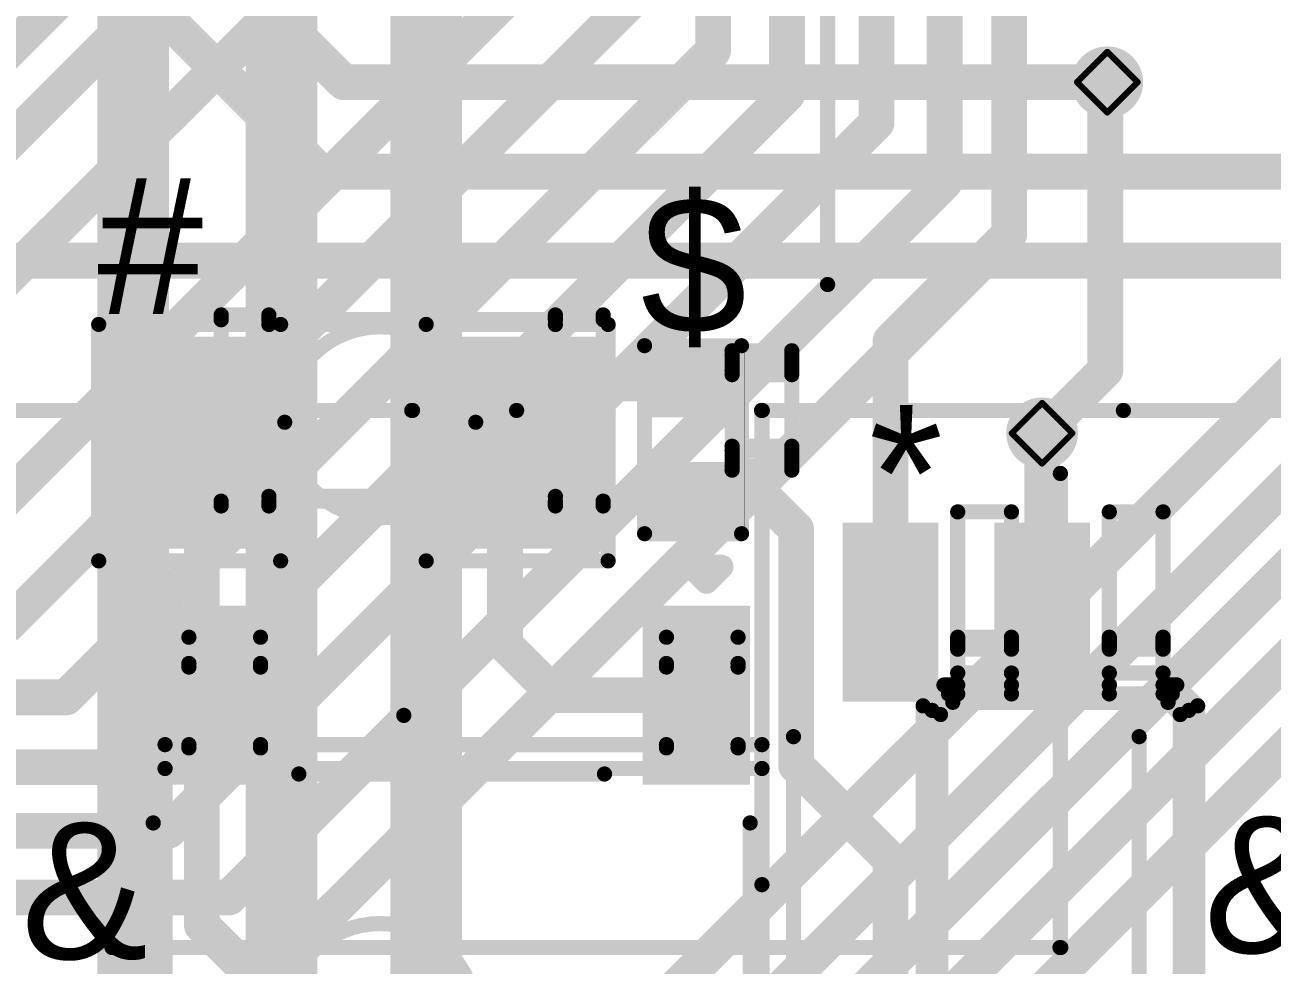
# Model space of a CAD drawing. Header units: millimetres. Extents: x -16 to 330, y -45 to 150.
# Drawn here: x 66.08 to 76.53, y 12.36 to 20.24 of the extents above; entities that cross this region are included whole.
import ezdxf

# ---------------------------------------------------------------- set-up
doc = ezdxf.new("R2010")
doc.units = ezdxf.units.MM
for name, color, linetype in [('BottomLayer', 5, 'Continuous'), ('BottomSolder', 6, 'Continuous'), ('DrillDrawing', 1, 'Continuous'), ('Mechanical13', 56, 'Continuous'), ('MidLayer1', 16, 'Continuous'), ('MidLayer2', 76, 'Continuous'), ('TopLayer', 1, 'Continuous'), ('TopOverlay', 2, 'Continuous'), ('TopPaste', 8, 'Continuous'), ('TopSolder', 216, 'Continuous'), ('ViaHoleLayer', 16, 'Continuous')]:
    doc.layers.add(name, color=color, linetype=linetype)
doc.styles.add('Arial', font='arial.ttf', dxfattribs={"height": 0.2})

# ---------------------------------------------------------------- blocks, each defined once
blk = doc.blocks.new('C___1206_41')
at = {"layer": 'TopLayer'}
for points in [[(-2.032, 0.889), (-0.508, 0.889), (-0.508, -0.889), (-2.032, -0.889)], [(0.508, 0.889), (2.032, 0.889), (2.032, -0.889), (0.508, -0.889)]]:
    blk.add_hatch(color=1, dxfattribs=at).paths.add_polyline_path(points)
at = {"layer": 'TopPaste'}
for points in [[(-2.032, 0.889), (-0.508, 0.889), (-0.508, -0.889), (-2.032, -0.889)], [(0.508, 0.889), (2.032, 0.889), (2.032, -0.889), (0.508, -0.889)]]:
    blk.add_hatch(color=8, dxfattribs=at).paths.add_polyline_path(points)
at = {"layer": 'TopSolder'}
for points in [[(-2.032, 0.889), (-0.508, 0.889), (-0.508, -0.889), (-2.032, -0.889)], [(0.508, 0.889), (2.032, 0.889), (2.032, -0.889), (0.508, -0.889)]]:
    blk.add_hatch(color=216, dxfattribs=at).paths.add_polyline_path(points)
at = {"layer": 'TopOverlay', "const_width": 0.127}
for points in [[(-2.1336, -0.9906), (-2.1336, 0.9906)], [(-2.1336, 0.9906), (-0.6096, 0.9906)], [(0.6096, 0.9906), (2.1336, 0.9906)], [(2.1336, -0.9906), (2.1336, 0.9906)], [(-2.1336, -0.9906), (-0.6096, -0.9906)], [(0.6096, -0.9906), (2.1336, -0.9906)]]:
    blk.add_lwpolyline(points, dxfattribs=at)
at = {"layer": 'TopOverlay', "const_width": 0.0635}
for points in [[(-2.16535, 0.9906, 1), (-2.10185, 0.9906, 1)], [(-2.16535, 0.9906, 1), (-2.10185, 0.9906, 1)], [(-0.64135, 0.9906, 1), (-0.57785, 0.9906, 1)], [(0.57785, 0.9906, 1), (0.64135, 0.9906, 1)], [(2.10185, 0.9906, 1), (2.16535, 0.9906, 1)], [(2.10185, 0.9906, 1), (2.16535, 0.9906, 1)], [(-2.16535, -0.9906, 1), (-2.10185, -0.9906, 1)], [(-2.16535, -0.9906, 1), (-2.10185, -0.9906, 1)], [(-0.64135, -0.9906, 1), (-0.57785, -0.9906, 1)], [(0.57785, -0.9906, 1), (0.64135, -0.9906, 1)], [(2.10185, -0.9906, 1), (2.16535, -0.9906, 1)], [(2.10185, -0.9906, 1), (2.16535, -0.9906, 1)]]:
    blk.add_lwpolyline(points, format="xyb", close=True, dxfattribs=at)
blk = doc.blocks.new('SOP_4_1_27_________B____2_6___61')
at = {"layer": 'TopLayer'}
for points in [[(-3.875, 1.035), (-2.375, 1.035), (-2.375, 0.235), (-3.875, 0.235)], [(2.375, 1.035), (3.875, 1.035), (3.875, 0.235), (2.375, 0.235)], [(2.375, 1.035), (3.875, 1.035), (3.875, 0.235), (2.375, 0.235)], [(-3.875, -0.235), (-2.375, -0.235), (-2.375, -1.035), (-3.875, -1.035)], [(2.375, -0.235), (3.875, -0.235), (3.875, -1.035), (2.375, -1.035)]]:
    blk.add_hatch(color=1, dxfattribs=at).paths.add_polyline_path(points)
at = {"layer": 'TopPaste'}
for points in [[(-3.875, 1.035), (-2.375, 1.035), (-2.375, 0.235), (-3.875, 0.235)], [(2.375, 1.035), (3.875, 1.035), (3.875, 0.235), (2.375, 0.235)], [(2.375, 1.035), (3.875, 1.035), (3.875, 0.235), (2.375, 0.235)], [(-3.875, -0.235), (-2.375, -0.235), (-2.375, -1.035), (-3.875, -1.035)], [(2.375, -0.235), (3.875, -0.235), (3.875, -1.035), (2.375, -1.035)]]:
    blk.add_hatch(color=8, dxfattribs=at).paths.add_polyline_path(points)
at = {"layer": 'TopSolder'}
for points in [[(-3.875, 1.035), (-2.375, 1.035), (-2.375, 0.235), (-3.875, 0.235)], [(2.375, 1.035), (3.875, 1.035), (3.875, 0.235), (2.375, 0.235)], [(2.375, 1.035), (3.875, 1.035), (3.875, 0.235), (2.375, 0.235)], [(-3.875, -0.235), (-2.375, -0.235), (-2.375, -1.035), (-3.875, -1.035)], [(2.375, -0.235), (3.875, -0.235), (3.875, -1.035), (2.375, -1.035)]]:
    blk.add_hatch(color=216, dxfattribs=at).paths.add_polyline_path(points)
at = {"layer": 'TopOverlay', "const_width": 0.127}
for points in [[(-1.778, 1.448), (2.083, 1.448)], [(-4.166, 0.762), (-4.166, 0.508)], [(-4.166, 0.762), (-4.039, 0.635)], [(-4.039, 0.635), (-4.166, 0.508)], [(-1.778, -1.448), (2.083, -1.448)]]:
    blk.add_lwpolyline(points, dxfattribs=at)
at = {"layer": 'TopOverlay', "const_width": 0.0635}
for points in [[(-1.81, 1.448, 1), (-1.746, 1.448, 1)], [(2.051, 1.448, 1), (2.115, 1.448, 1)], [(-4.197, 0.762, 1), (-4.134, 0.762, 1)], [(-4.197, 0.762, 1), (-4.134, 0.762, 1)], [(-4.07, 0.635, 1), (-4.007, 0.635, 1)], [(-4.07, 0.635, 1), (-4.007, 0.635, 1)], [(-4.197, 0.508, 1), (-4.134, 0.508, 1)], [(-4.197, 0.508, 1), (-4.134, 0.508, 1)], [(-1.81, -1.448, 1), (-1.746, -1.448, 1)], [(2.051, -1.448, 1), (2.115, -1.448, 1)]]:
    blk.add_lwpolyline(points, format="xyb", close=True, dxfattribs=at)
blk = doc.blocks.new('R___0402_99')
at = {"layer": 'TopLayer'}
for points in [[(-0.699, -0.318), (-0.699, 0.318), (-0.241, 0.318), (-0.241, -0.318)], [(0.241, -0.318), (0.241, 0.318), (0.699, 0.318), (0.699, -0.318)]]:
    blk.add_hatch(color=1, dxfattribs=at).paths.add_polyline_path(points)
at = {"layer": 'TopPaste'}
for points in [[(-0.699, -0.318), (-0.699, 0.318), (-0.241, 0.318), (-0.241, -0.318)], [(0.241, -0.318), (0.241, 0.318), (0.699, 0.318), (0.699, -0.318)]]:
    blk.add_hatch(color=8, dxfattribs=at).paths.add_polyline_path(points)
at = {"layer": 'TopSolder'}
for points in [[(-0.754, -0.373), (-0.754, 0.373), (-0.186, 0.373), (-0.186, -0.373)], [(0.186, -0.373), (0.186, 0.373), (0.754, 0.373), (0.754, -0.373)]]:
    blk.add_hatch(color=216, dxfattribs=at).paths.add_polyline_path(points)
at = {"layer": 'TopOverlay'}
for points, const_width in [([(-0.787, 0.406), (0.787, 0.406)], 0.127), ([(-0.787, 0.406), (-0.787, -0.406)], 0.127), ([(0.787, 0.406), (0.787, -0.406)], 0.127), ([(-0.787, -0.406), (0.787, -0.406)], 0.127), ([(-0.813, -0.432), (0.813, -0.432)], 0.00323)]:
    blk.add_lwpolyline(points, dxfattribs=dict(at, const_width=const_width))
for points, const_width in [([(-0.819, 0.406, 1), (-0.756, 0.406, 1)], 0.0635), ([(-0.819, 0.406, 1), (-0.756, 0.406, 1)], 0.0635), ([(0.756, 0.406, 1), (0.819, 0.406, 1)], 0.0635), ([(0.756, 0.406, 1), (0.819, 0.406, 1)], 0.0635), ([(-0.819, -0.406, 1), (-0.756, -0.406, 1)], 0.0635), ([(-0.819, -0.406, 1), (-0.756, -0.406, 1)], 0.0635), ([(0.756, -0.406, 1), (0.819, -0.406, 1)], 0.0635), ([(0.756, -0.406, 1), (0.819, -0.406, 1)], 0.0635), ([(-0.814, -0.432, 1), (-0.812, -0.432, 1)], 0.00161), ([(0.812, -0.432, 1), (0.814, -0.432, 1)], 0.00161)]:
    blk.add_lwpolyline(points, format="xyb", close=True, dxfattribs=dict(at, const_width=const_width))
blk = doc.blocks.new('ABS_183')
at = {"layer": 'TopLayer'}
for points in [[(-3.61, 2.5), (-2.11, 2.5), (-2.11, 1.6), (-3.61, 1.6)], [(2.11, 2.5), (3.61, 2.5), (3.61, 1.6), (2.11, 1.6)], [(-3.61, -1.6), (-2.11, -1.6), (-2.11, -2.5), (-3.61, -2.5)], [(2.11, -1.6), (3.61, -1.6), (3.61, -2.5), (2.11, -2.5)]]:
    blk.add_hatch(color=1, dxfattribs=at).paths.add_polyline_path(points)
at = {"layer": 'TopPaste'}
for points in [[(-3.61, 2.5), (-2.11, 2.5), (-2.11, 1.6), (-3.61, 1.6)], [(2.11, 2.5), (3.61, 2.5), (3.61, 1.6), (2.11, 1.6)], [(-3.61, -1.6), (-2.11, -1.6), (-2.11, -2.5), (-3.61, -2.5)], [(2.11, -1.6), (3.61, -1.6), (3.61, -2.5), (2.11, -2.5)]]:
    blk.add_hatch(color=8, dxfattribs=at).paths.add_polyline_path(points)
at = {"layer": 'TopSolder'}
for points in [[(-3.61, 2.5), (-2.11, 2.5), (-2.11, 1.6), (-3.61, 1.6)], [(2.11, 2.5), (3.61, 2.5), (3.61, 1.6), (2.11, 1.6)], [(-3.61, -1.6), (-2.11, -1.6), (-2.11, -2.5), (-3.61, -2.5)], [(2.11, -1.6), (3.61, -1.6), (3.61, -2.5), (2.11, -2.5)]]:
    blk.add_hatch(color=216, dxfattribs=at).paths.add_polyline_path(points)
at = {"layer": 'TopOverlay'}
for points, const_width in [([(1.79, 2.5), (-1.79, 2.5)], 0.127), ([(-3.81, 2.134), (-3.937, 2.261)], 0.2), ([(-3.937, 2.007), (-3.937, 2.261)], 0.2), ([(-3.937, 2.007), (-3.81, 2.134)], 0.2), ([(-2.2, -1.28), (-2.2, 1.28)], 0.127), ([(2.2, -1.28), (2.2, 1.28)], 0.127), ([(1.79, -2.5), (-1.79, -2.5)], 0.127)]:
    blk.add_lwpolyline(points, dxfattribs=dict(at, const_width=const_width))
for points, const_width in [([(-1.822, 2.5, 1), (-1.758, 2.5, 1)], 0.0635), ([(1.758, 2.5, 1), (1.822, 2.5, 1)], 0.0635), ([(-3.987, 2.261, 1), (-3.887, 2.261, 1)], 0.1), ([(-3.987, 2.261, 1), (-3.887, 2.261, 1)], 0.1), ([(-3.86, 2.134, 1), (-3.76, 2.134, 1)], 0.1), ([(-3.86, 2.134, 1), (-3.76, 2.134, 1)], 0.1), ([(-3.987, 2.007, 1), (-3.887, 2.007, 1)], 0.1), ([(-3.987, 2.007, 1), (-3.887, 2.007, 1)], 0.1), ([(-2.232, 1.28, 1), (-2.168, 1.28, 1)], 0.0635), ([(2.168, 1.28, 1), (2.232, 1.28, 1)], 0.0635), ([(-2.232, -1.28, 1), (-2.168, -1.28, 1)], 0.0635), ([(2.168, -1.28, 1), (2.232, -1.28, 1)], 0.0635), ([(-1.822, -2.5, 1), (-1.758, -2.5, 1)], 0.0635), ([(1.758, -2.5, 1), (1.822, -2.5, 1)], 0.0635)]:
    blk.add_lwpolyline(points, format="xyb", close=True, dxfattribs=dict(at, const_width=const_width))

msp = doc.modelspace()

# ---------------------------------------------------------------- hatches: boundary and pattern name
at = {"layer": 'BottomLayer'}
h = msp.add_hatch(color=5, dxfattribs=at)
edge = h.paths.add_edge_path()
edge.add_arc((75.149, 19.759), 0.3, 0, 360)
h = msp.add_hatch(color=5, dxfattribs=at)
edge = h.paths.add_edge_path()
edge.add_arc((74.603, 16.818), 0.3, 0, 360)
at = {"layer": 'BottomSolder'}
h = msp.add_hatch(color=6, dxfattribs=at)
edge = h.paths.add_edge_path()
edge.add_arc((75.149, 19.759), 0.15, 0, 360)
h = msp.add_hatch(color=6, dxfattribs=at)
edge = h.paths.add_edge_path()
edge.add_arc((74.603, 16.818), 0.15, 0, 360)
at = {"layer": 'MidLayer1'}
h = msp.add_hatch(color=16, dxfattribs=at)
edge = h.paths.add_edge_path()
edge.add_arc((75.149, 19.759), 0.3, 0, 360)
h = msp.add_hatch(color=16, dxfattribs=at)
edge = h.paths.add_edge_path()
edge.add_arc((74.603, 16.818), 0.3, 0, 360)
at = {"layer": 'MidLayer2'}
h = msp.add_hatch(color=76, dxfattribs=at)
edge = h.paths.add_edge_path()
edge.add_arc((75.149, 19.759), 0.3, 0, 360)
h = msp.add_hatch(color=76, dxfattribs=at)
edge = h.paths.add_edge_path()
edge.add_arc((74.603, 16.818), 0.3, 0, 360)
at = {"layer": 'TopLayer'}
h = msp.add_hatch(color=1, dxfattribs=at)
edge = h.paths.add_edge_path()
edge.add_arc((75.149, 19.759), 0.3, 0, 360)
h = msp.add_hatch(color=1, dxfattribs=at)
edge = h.paths.add_edge_path()
edge.add_arc((74.603, 16.818), 0.3, 0, 360)
at = {"layer": 'TopSolder'}
h = msp.add_hatch(color=216, dxfattribs=at)
edge = h.paths.add_edge_path()
edge.add_arc((75.149, 19.759), 0.15, 0, 360)
h = msp.add_hatch(color=216, dxfattribs=at)
edge = h.paths.add_edge_path()
edge.add_arc((74.603, 16.818), 0.15, 0, 360)
at = {"layer": 'ViaHoleLayer'}
h = msp.add_hatch(color=16, dxfattribs=at)
edge = h.paths.add_edge_path()
edge.add_arc((75.149, 19.759), 0.15, 0, 360)
h = msp.add_hatch(color=16, dxfattribs=at)
edge = h.paths.add_edge_path()
edge.add_arc((74.603, 16.818), 0.15, 0, 360)

# ---------------------------------------------------------------- linework, layer by layer
at = {"layer": 'BottomLayer', "const_width": 0.3}
for points in [[(74.327, 18.484), (74.327, 25.987)], [(73.787, 18.923), (73.787, 25.338)], [(71.847, 20.024), (71.847, 24.657)], [(73.216, 19.419), (73.216, 24.541)], [(72.466, 19.656), (72.466, 24.13)], [(64.225, 18.302), (68.783, 22.86)], [(64.497, 17.805), (69.317, 22.625)], [(64.824, 17.005), (69.825, 22.006)], [(65.43, 15.773), (70.561, 20.904)], [(65.91, 15.189), (71.171, 20.45)], [(66.428, 14.605), (71.847, 20.024)], [(70.993, 10.744), (80.181, 19.932)], [(71.145, 10.185), (80.848, 19.888)], [(71.349, 9.627), (81.546, 19.824)], [(72.161, 9.703), (82.22, 19.761)], [(75.133, 17.348), (75.133, 19.757)], [(66.831, 14.021), (72.466, 19.656)], [(67.284, 13.487), (73.216, 19.419)], [(67.793, 12.929), (73.787, 18.923)], [(68.019, 12.177), (74.327, 18.484)], [(70.714, 11.354), (77.673, 18.313)], [(74.603, 16.818), (75.133, 17.348)], [(32.969, 14.605), (66.428, 14.605)], [(33.503, 14.021), (66.831, 14.021)], [(42.621, 13.487), (67.284, 13.487)], [(43.078, 12.929), (67.793, 12.929)]]:
    msp.add_lwpolyline(points, dxfattribs=at)
at = {"layer": 'BottomLayer', "const_width": 0.15}
for points in [[(71.772, 20.024, 1), (71.922, 20.024, 1)], [(71.772, 20.024, 1), (71.922, 20.024, 1)], [(75.058, 19.757, 1), (75.208, 19.757, 1)], [(72.391, 19.656, 1), (72.541, 19.656, 1)], [(72.391, 19.656, 1), (72.541, 19.656, 1)], [(73.141, 19.419, 1), (73.291, 19.419, 1)], [(73.141, 19.419, 1), (73.291, 19.419, 1)], [(73.712, 18.923, 1), (73.862, 18.923, 1)], [(73.712, 18.923, 1), (73.862, 18.923, 1)], [(74.252, 18.484, 1), (74.402, 18.484, 1)], [(74.252, 18.484, 1), (74.402, 18.484, 1)], [(75.058, 17.348, 1), (75.208, 17.348, 1)], [(75.058, 17.348, 1), (75.208, 17.348, 1)], [(74.528, 16.818, 1), (74.678, 16.818, 1)], [(66.353, 14.605, 1), (66.503, 14.605, 1)], [(66.353, 14.605, 1), (66.503, 14.605, 1)], [(66.756, 14.021, 1), (66.906, 14.021, 1)], [(66.756, 14.021, 1), (66.906, 14.021, 1)], [(67.209, 13.487, 1), (67.359, 13.487, 1)], [(67.209, 13.487, 1), (67.359, 13.487, 1)], [(67.718, 12.929, 1), (67.868, 12.929, 1)], [(67.718, 12.929, 1), (67.868, 12.929, 1)]]:
    msp.add_lwpolyline(points, format="xyb", close=True, dxfattribs=at)
at = {"layer": 'DrillDrawing', "const_width": 0.0508}
for points in [[(74.895, 19.759), (75.149, 20.013)], [(75.149, 20.013), (75.403, 19.759)], [(74.895, 19.759), (75.149, 19.505)], [(75.149, 19.505), (75.403, 19.759)], [(74.349, 16.818), (74.603, 17.072)], [(74.603, 17.072), (74.857, 16.818)], [(74.349, 16.818), (74.603, 16.564)], [(74.603, 16.564), (74.857, 16.818)]]:
    msp.add_lwpolyline(points, dxfattribs=at)
at = {"layer": 'DrillDrawing', "const_width": 0.0254}
for points in [[(75.136, 20.013, 1), (75.162, 20.013, 1)], [(75.136, 20.013, 1), (75.162, 20.013, 1)], [(74.882, 19.759, 1), (74.908, 19.759, 1)], [(74.882, 19.759, 1), (74.908, 19.759, 1)], [(75.39, 19.759, 1), (75.416, 19.759, 1)], [(75.39, 19.759, 1), (75.416, 19.759, 1)], [(75.136, 19.505, 1), (75.162, 19.505, 1)], [(75.136, 19.505, 1), (75.162, 19.505, 1)], [(74.59, 17.072, 1), (74.615, 17.072, 1)], [(74.59, 17.072, 1), (74.615, 17.072, 1)], [(74.336, 16.818, 1), (74.361, 16.818, 1)], [(74.336, 16.818, 1), (74.361, 16.818, 1)], [(74.844, 16.818, 1), (74.869, 16.818, 1)], [(74.844, 16.818, 1), (74.869, 16.818, 1)], [(74.59, 16.564, 1), (74.615, 16.564, 1)], [(74.59, 16.564, 1), (74.615, 16.564, 1)]]:
    msp.add_lwpolyline(points, format="xyb", close=True, dxfattribs=at)
at = {"layer": 'Mechanical13', "const_width": 0.127}
for points in [[(72.806, 18.064), (72.806, 26.009)], [(72.806, 18.064), (72.806, 26.009)], [(67.726, 17.809), (68.126, 17.809)], [(67.726, 17.769), (67.726, 17.809)], [(68.126, 17.769), (68.126, 17.809)], [(70.526, 17.809), (70.926, 17.809)], [(70.526, 17.769), (70.526, 17.809)], [(70.926, 17.769), (70.926, 17.809)], [(67.726, 17.769), (70.926, 17.769)], [(67.726, 16.249), (67.726, 17.769)], [(68.126, 16.249), (68.126, 17.769)], [(68.126, 17.729), (70.526, 17.729)], [(70.526, 16.249), (70.526, 17.769)], [(70.926, 16.249), (70.926, 17.769)], [(72.006, 17.509), (72.506, 17.509)], [(72.006, 17.474), (72.006, 17.509)], [(72.506, 17.474), (72.506, 17.509)], [(72.006, 17.474), (72.506, 17.474)], [(72.006, 17.344), (72.006, 17.474)], [(72.506, 17.344), (72.506, 17.474)], [(72.006, 17.344), (72.506, 17.344)], [(72.006, 17.309), (72.006, 17.344)], [(72.006, 17.309), (72.506, 17.309)], [(72.006, 16.709), (72.006, 17.309)], [(72.506, 17.309), (72.506, 17.344)], [(72.506, 16.709), (72.506, 17.309)], [(62.256, 17.009), (70.201, 17.009)], [(62.256, 17.009), (70.201, 17.009)], [(65.354, 17.009), (69.326, 17.009)], [(65.354, 17.009), (69.326, 17.009)], [(69.326, 9.064), (69.326, 17.009)], [(69.326, 9.064), (69.326, 17.009)], [(72.256, 17.009), (80.201, 17.009)], [(72.256, 17.009), (80.201, 17.009)], [(72.256, 13.036), (72.256, 17.009)], [(72.256, 13.036), (72.256, 17.009)], [(75.284, 17.009), (79.256, 17.009)], [(75.284, 17.009), (79.256, 17.009)], [(72.006, 16.709), (72.506, 16.709)], [(72.006, 16.674), (72.006, 16.709)], [(72.006, 16.674), (72.506, 16.674)], [(72.006, 16.544), (72.006, 16.674)], [(72.506, 16.674), (72.506, 16.709)], [(72.506, 16.544), (72.506, 16.674)], [(72.006, 16.544), (72.506, 16.544)], [(72.006, 16.509), (72.006, 16.544)], [(72.006, 16.509), (72.506, 16.509)], [(72.506, 16.509), (72.506, 16.544)], [(74.756, 12.509), (74.756, 16.481)], [(74.756, 12.509), (74.756, 16.481)], [(67.726, 16.249), (70.926, 16.249)], [(67.726, 16.209), (67.726, 16.249)], [(68.126, 16.289), (70.526, 16.289)], [(68.126, 16.209), (68.126, 16.249)], [(70.526, 16.209), (70.526, 16.249)], [(70.926, 16.209), (70.926, 16.249)], [(67.726, 16.209), (68.126, 16.209)], [(70.526, 16.209), (70.926, 16.209)], [(73.896, 16.159), (74.346, 16.159)], [(73.896, 15.109), (73.896, 16.159)], [(74.346, 15.109), (74.346, 16.159)], [(75.166, 16.159), (75.616, 16.159)], [(75.166, 15.109), (75.166, 16.159)], [(75.616, 15.109), (75.616, 16.159)], [(67.456, 15.109), (68.056, 15.109)], [(67.456, 14.182), (67.456, 15.109)], [(68.056, 14.182), (68.056, 15.109)], [(71.456, 15.109), (72.056, 15.109)], [(71.456, 14.182), (71.456, 15.109)], [(72.056, 14.182), (72.056, 15.109)], [(73.896, 15.109), (74.346, 15.109)], [(73.896, 15.009), (73.896, 15.109)], [(74.346, 15.009), (74.346, 15.109)], [(75.166, 15.109), (75.616, 15.109)], [(75.166, 15.009), (75.166, 15.109)], [(75.616, 15.009), (75.616, 15.109)], [(73.896, 15.009), (74.346, 15.009)], [(73.896, 14.809), (73.896, 15.009)], [(74.346, 14.809), (74.346, 15.009)], [(75.166, 15.009), (75.616, 15.009)], [(75.166, 14.809), (75.166, 15.009)], [(75.616, 14.809), (75.616, 15.009)], [(67.456, 14.889), (68.056, 14.889)], [(71.456, 14.889), (72.056, 14.889)], [(67.456, 14.859), (68.056, 14.859)], [(71.456, 14.859), (72.056, 14.859)], [(73.896, 14.809), (74.346, 14.809)], [(73.896, 14.634), (73.896, 14.809)], [(74.346, 14.634), (74.346, 14.809)], [(75.166, 14.809), (75.616, 14.809)], [(75.166, 14.634), (75.166, 14.809)], [(75.616, 14.634), (75.616, 14.809)], [(73.606, 14.534), (73.781, 14.709)], [(73.781, 14.709), (73.896, 14.709)], [(73.781, 14.709), (73.854, 14.563)], [(74.346, 14.709), (75.166, 14.709)], [(75.616, 14.709), (75.731, 14.709)], [(75.658, 14.563), (75.731, 14.709)], [(75.731, 14.709), (75.906, 14.534)], [(73.681, 14.496), (73.819, 14.634)], [(73.753, 14.461), (73.854, 14.563)], [(73.819, 14.634), (75.694, 14.634)], [(73.854, 14.563), (75.658, 14.563)], [(75.658, 14.563), (75.76, 14.461)], [(75.694, 14.634), (75.831, 14.496)], [(73.606, 14.534), (73.753, 14.461)], [(73.606, 10.484), (73.606, 14.534)], [(73.681, 10.521), (73.681, 14.496)], [(73.753, 10.557), (73.753, 14.461)], [(75.76, 14.461), (75.906, 14.534)], [(75.76, 10.557), (75.76, 14.461)], [(75.831, 10.521), (75.831, 14.496)], [(75.906, 10.484), (75.906, 14.534)], [(69.256, 6.509), (69.256, 14.454)], [(69.256, 6.509), (69.256, 14.454)], [(67.256, 14.209), (67.456, 14.209)], [(67.256, 9.809), (67.256, 14.209)], [(67.456, 14.182), (68.056, 14.182)], [(68.056, 14.209), (71.456, 14.209)], [(71.456, 14.182), (72.056, 14.182)], [(72.056, 14.209), (72.256, 14.209)], [(72.256, 9.809), (72.256, 14.209)], [(67.256, 14.009), (72.256, 14.009)], [(66.812, 12.509), (74.756, 12.509)], [(66.812, 12.509), (74.756, 12.509)]]:
    msp.add_lwpolyline(points, dxfattribs=at)
at = {"layer": 'Mechanical13'}
for points, const_width in [([(72.774, 18.064, 1), (72.838, 18.064, 1)], 0.0635), ([(72.774, 18.064, 1), (72.838, 18.064, 1)], 0.0635), ([(67.694, 17.809, 1), (67.758, 17.809, 1)], 0.0635), ([(67.694, 17.809, 1), (67.758, 17.809, 1)], 0.0635), ([(68.094, 17.809, 1), (68.158, 17.809, 1)], 0.0635), ([(68.094, 17.809, 1), (68.158, 17.809, 1)], 0.0635), ([(70.494, 17.809, 1), (70.558, 17.809, 1)], 0.0635), ([(70.494, 17.809, 1), (70.558, 17.809, 1)], 0.0635), ([(70.894, 17.809, 1), (70.958, 17.809, 1)], 0.0635), ([(70.894, 17.809, 1), (70.958, 17.809, 1)], 0.0635), ([(67.694, 17.769, 1), (67.758, 17.769, 1)], 0.0635), ([(67.694, 17.769, 1), (67.758, 17.769, 1)], 0.0635), ([(67.694, 17.769, 1), (67.758, 17.769, 1)], 0.0635), ([(68.094, 17.769, 1), (68.158, 17.769, 1)], 0.0635), ([(68.094, 17.769, 1), (68.158, 17.769, 1)], 0.0635), ([(68.094, 17.729, 1), (68.158, 17.729, 1)], 0.0635), ([(69.859, 16.91, 1), (68.259, 16.91, 1)], 0.127), ([(70.494, 17.769, 1), (70.558, 17.769, 1)], 0.0635), ([(70.494, 17.769, 1), (70.558, 17.769, 1)], 0.0635), ([(70.494, 17.729, 1), (70.558, 17.729, 1)], 0.0635), ([(70.894, 17.769, 1), (70.958, 17.769, 1)], 0.0635), ([(70.894, 17.769, 1), (70.958, 17.769, 1)], 0.0635), ([(70.894, 17.769, 1), (70.958, 17.769, 1)], 0.0635), ([(71.974, 17.509, 1), (72.038, 17.509, 1)], 0.0635), ([(71.974, 17.509, 1), (72.038, 17.509, 1)], 0.0635), ([(72.474, 17.509, 1), (72.538, 17.509, 1)], 0.0635), ([(72.474, 17.509, 1), (72.538, 17.509, 1)], 0.0635), ([(71.974, 17.474, 1), (72.038, 17.474, 1)], 0.0635), ([(71.974, 17.474, 1), (72.038, 17.474, 1)], 0.0635), ([(71.974, 17.474, 1), (72.038, 17.474, 1)], 0.0635), ([(72.474, 17.474, 1), (72.538, 17.474, 1)], 0.0635), ([(72.474, 17.474, 1), (72.538, 17.474, 1)], 0.0635), ([(72.474, 17.474, 1), (72.538, 17.474, 1)], 0.0635), ([(71.974, 17.344, 1), (72.038, 17.344, 1)], 0.0635), ([(71.974, 17.344, 1), (72.038, 17.344, 1)], 0.0635), ([(71.974, 17.344, 1), (72.038, 17.344, 1)], 0.0635), ([(71.974, 17.309, 1), (72.038, 17.309, 1)], 0.0635), ([(71.974, 17.309, 1), (72.038, 17.309, 1)], 0.0635), ([(71.974, 17.309, 1), (72.038, 17.309, 1)], 0.0635), ([(72.474, 17.344, 1), (72.538, 17.344, 1)], 0.0635), ([(72.474, 17.344, 1), (72.538, 17.344, 1)], 0.0635), ([(72.474, 17.344, 1), (72.538, 17.344, 1)], 0.0635), ([(72.474, 17.309, 1), (72.538, 17.309, 1)], 0.0635), ([(72.474, 17.309, 1), (72.538, 17.309, 1)], 0.0635), ([(72.474, 17.309, 1), (72.538, 17.309, 1)], 0.0635), ([(69.329, 17.009, 1), (69.323, 17.009, 1)], 0.127), ([(69.329, 17.009, 1), (69.323, 17.009, 1)], 0.127), ([(69.291, 17.009, 1), (69.355, 17.009, 1)], 0.0635), ([(69.291, 17.009, 1), (69.355, 17.009, 1)], 0.0635), ([(69.294, 17.009, 1), (69.358, 17.009, 1)], 0.0635), ([(69.294, 17.009, 1), (69.358, 17.009, 1)], 0.0635), ([(69.294, 17.009, 1), (69.358, 17.009, 1)], 0.0635), ([(69.294, 17.009, 1), (69.358, 17.009, 1)], 0.0635), ([(69.298, 17.009, 1), (69.361, 17.009, 1)], 0.0635), ([(69.298, 17.009, 1), (69.361, 17.009, 1)], 0.0635), ([(70.169, 17.009, 1), (70.233, 17.009, 1)], 0.0635), ([(70.169, 17.009, 1), (70.233, 17.009, 1)], 0.0635), ([(72.259, 17.009, 1), (72.253, 17.009, 1)], 0.127), ([(72.259, 17.009, 1), (72.253, 17.009, 1)], 0.127), ([(72.221, 17.009, 1), (72.285, 17.009, 1)], 0.0635), ([(72.221, 17.009, 1), (72.285, 17.009, 1)], 0.0635), ([(72.224, 17.009, 1), (72.288, 17.009, 1)], 0.0635), ([(72.224, 17.009, 1), (72.288, 17.009, 1)], 0.0635), ([(72.224, 17.009, 1), (72.288, 17.009, 1)], 0.0635), ([(72.224, 17.009, 1), (72.288, 17.009, 1)], 0.0635), ([(72.228, 17.009, 1), (72.291, 17.009, 1)], 0.0635), ([(72.228, 17.009, 1), (72.291, 17.009, 1)], 0.0635), ([(75.252, 17.009, 1), (75.316, 17.009, 1)], 0.0635), ([(75.252, 17.009, 1), (75.316, 17.009, 1)], 0.0635), ([(68.227, 16.91, 1), (68.29, 16.91, 1)], 0.0635), ([(69.827, 16.91, 1), (69.89, 16.91, 1)], 0.0635), ([(71.974, 16.709, 1), (72.038, 16.709, 1)], 0.0635), ([(71.974, 16.709, 1), (72.038, 16.709, 1)], 0.0635), ([(71.974, 16.709, 1), (72.038, 16.709, 1)], 0.0635), ([(71.974, 16.674, 1), (72.038, 16.674, 1)], 0.0635), ([(71.974, 16.674, 1), (72.038, 16.674, 1)], 0.0635), ([(71.974, 16.674, 1), (72.038, 16.674, 1)], 0.0635), ([(72.474, 16.709, 1), (72.538, 16.709, 1)], 0.0635), ([(72.474, 16.709, 1), (72.538, 16.709, 1)], 0.0635), ([(72.474, 16.709, 1), (72.538, 16.709, 1)], 0.0635), ([(72.474, 16.674, 1), (72.538, 16.674, 1)], 0.0635), ([(72.474, 16.674, 1), (72.538, 16.674, 1)], 0.0635), ([(72.474, 16.674, 1), (72.538, 16.674, 1)], 0.0635), ([(71.974, 16.544, 1), (72.038, 16.544, 1)], 0.0635), ([(71.974, 16.544, 1), (72.038, 16.544, 1)], 0.0635), ([(71.974, 16.544, 1), (72.038, 16.544, 1)], 0.0635), ([(71.974, 16.509, 1), (72.038, 16.509, 1)], 0.0635), ([(71.974, 16.509, 1), (72.038, 16.509, 1)], 0.0635), ([(72.474, 16.544, 1), (72.538, 16.544, 1)], 0.0635), ([(72.474, 16.544, 1), (72.538, 16.544, 1)], 0.0635), ([(72.474, 16.544, 1), (72.538, 16.544, 1)], 0.0635), ([(72.474, 16.509, 1), (72.538, 16.509, 1)], 0.0635), ([(72.474, 16.509, 1), (72.538, 16.509, 1)], 0.0635), ([(74.724, 16.481, 1), (74.788, 16.481, 1)], 0.0635), ([(74.724, 16.481, 1), (74.788, 16.481, 1)], 0.0635), ([(67.694, 16.249, 1), (67.758, 16.249, 1)], 0.0635), ([(67.694, 16.249, 1), (67.758, 16.249, 1)], 0.0635), ([(67.694, 16.249, 1), (67.758, 16.249, 1)], 0.0635), ([(68.094, 16.289, 1), (68.158, 16.289, 1)], 0.0635), ([(68.094, 16.249, 1), (68.158, 16.249, 1)], 0.0635), ([(68.094, 16.249, 1), (68.158, 16.249, 1)], 0.0635), ([(70.494, 16.289, 1), (70.558, 16.289, 1)], 0.0635), ([(70.494, 16.249, 1), (70.558, 16.249, 1)], 0.0635), ([(70.494, 16.249, 1), (70.558, 16.249, 1)], 0.0635), ([(70.894, 16.249, 1), (70.958, 16.249, 1)], 0.0635), ([(70.894, 16.249, 1), (70.958, 16.249, 1)], 0.0635), ([(70.894, 16.249, 1), (70.958, 16.249, 1)], 0.0635), ([(67.694, 16.209, 1), (67.758, 16.209, 1)], 0.0635), ([(67.694, 16.209, 1), (67.758, 16.209, 1)], 0.0635), ([(68.094, 16.209, 1), (68.158, 16.209, 1)], 0.0635), ([(68.094, 16.209, 1), (68.158, 16.209, 1)], 0.0635), ([(70.494, 16.209, 1), (70.558, 16.209, 1)], 0.0635), ([(70.494, 16.209, 1), (70.558, 16.209, 1)], 0.0635), ([(70.894, 16.209, 1), (70.958, 16.209, 1)], 0.0635), ([(70.894, 16.209, 1), (70.958, 16.209, 1)], 0.0635), ([(73.864, 16.159, 1), (73.928, 16.159, 1)], 0.0635), ([(73.864, 16.159, 1), (73.928, 16.159, 1)], 0.0635), ([(74.314, 16.159, 1), (74.378, 16.159, 1)], 0.0635), ([(74.314, 16.159, 1), (74.378, 16.159, 1)], 0.0635), ([(75.134, 16.159, 1), (75.198, 16.159, 1)], 0.0635), ([(75.134, 16.159, 1), (75.198, 16.159, 1)], 0.0635), ([(75.584, 16.159, 1), (75.648, 16.159, 1)], 0.0635), ([(75.584, 16.159, 1), (75.648, 16.159, 1)], 0.0635), ([(67.424, 15.109, 1), (67.488, 15.109, 1)], 0.0635), ([(67.424, 15.109, 1), (67.488, 15.109, 1)], 0.0635), ([(68.024, 15.109, 1), (68.088, 15.109, 1)], 0.0635), ([(68.024, 15.109, 1), (68.088, 15.109, 1)], 0.0635), ([(71.424, 15.109, 1), (71.488, 15.109, 1)], 0.0635), ([(71.424, 15.109, 1), (71.488, 15.109, 1)], 0.0635), ([(72.024, 15.109, 1), (72.088, 15.109, 1)], 0.0635), ([(72.024, 15.109, 1), (72.088, 15.109, 1)], 0.0635), ([(73.864, 15.109, 1), (73.928, 15.109, 1)], 0.0635), ([(73.864, 15.109, 1), (73.928, 15.109, 1)], 0.0635), ([(73.864, 15.109, 1), (73.928, 15.109, 1)], 0.0635), ([(74.314, 15.109, 1), (74.378, 15.109, 1)], 0.0635), ([(74.314, 15.109, 1), (74.378, 15.109, 1)], 0.0635), ([(74.314, 15.109, 1), (74.378, 15.109, 1)], 0.0635), ([(75.134, 15.109, 1), (75.198, 15.109, 1)], 0.0635), ([(75.134, 15.109, 1), (75.198, 15.109, 1)], 0.0635), ([(75.134, 15.109, 1), (75.198, 15.109, 1)], 0.0635), ([(75.584, 15.109, 1), (75.648, 15.109, 1)], 0.0635), ([(75.584, 15.109, 1), (75.648, 15.109, 1)], 0.0635), ([(75.584, 15.109, 1), (75.648, 15.109, 1)], 0.0635), ([(73.864, 15.009, 1), (73.928, 15.009, 1)], 0.0635), ([(73.864, 15.009, 1), (73.928, 15.009, 1)], 0.0635), ([(73.864, 15.009, 1), (73.928, 15.009, 1)], 0.0635), ([(74.314, 15.009, 1), (74.378, 15.009, 1)], 0.0635), ([(74.314, 15.009, 1), (74.378, 15.009, 1)], 0.0635), ([(74.314, 15.009, 1), (74.378, 15.009, 1)], 0.0635), ([(75.134, 15.009, 1), (75.198, 15.009, 1)], 0.0635), ([(75.134, 15.009, 1), (75.198, 15.009, 1)], 0.0635), ([(75.134, 15.009, 1), (75.198, 15.009, 1)], 0.0635), ([(75.584, 15.009, 1), (75.648, 15.009, 1)], 0.0635), ([(75.584, 15.009, 1), (75.648, 15.009, 1)], 0.0635), ([(75.584, 15.009, 1), (75.648, 15.009, 1)], 0.0635), ([(67.424, 14.889, 1), (67.488, 14.889, 1)], 0.0635), ([(68.024, 14.889, 1), (68.088, 14.889, 1)], 0.0635), ([(71.424, 14.889, 1), (71.488, 14.889, 1)], 0.0635), ([(72.024, 14.889, 1), (72.088, 14.889, 1)], 0.0635), ([(67.424, 14.859, 1), (67.488, 14.859, 1)], 0.0635), ([(68.024, 14.859, 1), (68.088, 14.859, 1)], 0.0635), ([(71.424, 14.859, 1), (71.488, 14.859, 1)], 0.0635), ([(72.024, 14.859, 1), (72.088, 14.859, 1)], 0.0635), ([(73.864, 14.809, 1), (73.928, 14.809, 1)], 0.0635), ([(73.864, 14.809, 1), (73.928, 14.809, 1)], 0.0635), ([(73.864, 14.809, 1), (73.928, 14.809, 1)], 0.0635), ([(74.314, 14.809, 1), (74.378, 14.809, 1)], 0.0635), ([(74.314, 14.809, 1), (74.378, 14.809, 1)], 0.0635), ([(74.314, 14.809, 1), (74.378, 14.809, 1)], 0.0635), ([(75.134, 14.809, 1), (75.198, 14.809, 1)], 0.0635), ([(75.134, 14.809, 1), (75.198, 14.809, 1)], 0.0635), ([(75.134, 14.809, 1), (75.198, 14.809, 1)], 0.0635), ([(75.584, 14.809, 1), (75.648, 14.809, 1)], 0.0635), ([(75.584, 14.809, 1), (75.648, 14.809, 1)], 0.0635), ([(75.584, 14.809, 1), (75.648, 14.809, 1)], 0.0635), ([(73.749, 14.709, 1), (73.813, 14.709, 1)], 0.0635), ([(73.749, 14.709, 1), (73.813, 14.709, 1)], 0.0635), ([(73.749, 14.709, 1), (73.813, 14.709, 1)], 0.0635), ([(73.864, 14.709, 1), (73.928, 14.709, 1)], 0.0635), ([(74.314, 14.709, 1), (74.378, 14.709, 1)], 0.0635), ([(75.134, 14.709, 1), (75.198, 14.709, 1)], 0.0635), ([(75.584, 14.709, 1), (75.648, 14.709, 1)], 0.0635), ([(75.699, 14.709, 1), (75.763, 14.709, 1)], 0.0635), ([(75.699, 14.709, 1), (75.763, 14.709, 1)], 0.0635), ([(75.699, 14.709, 1), (75.763, 14.709, 1)], 0.0635), ([(73.787, 14.634, 1), (73.85, 14.634, 1)], 0.0635), ([(73.787, 14.634, 1), (73.85, 14.634, 1)], 0.0635), ([(73.823, 14.563, 1), (73.886, 14.563, 1)], 0.0635), ([(73.823, 14.563, 1), (73.886, 14.563, 1)], 0.0635), ([(73.823, 14.563, 1), (73.886, 14.563, 1)], 0.0635), ([(73.864, 14.634, 1), (73.928, 14.634, 1)], 0.0635), ([(74.314, 14.634, 1), (74.378, 14.634, 1)], 0.0635), ([(75.134, 14.634, 1), (75.198, 14.634, 1)], 0.0635), ([(75.584, 14.634, 1), (75.648, 14.634, 1)], 0.0635), ([(75.626, 14.563, 1), (75.69, 14.563, 1)], 0.0635), ([(75.626, 14.563, 1), (75.69, 14.563, 1)], 0.0635), ([(75.626, 14.563, 1), (75.69, 14.563, 1)], 0.0635), ([(75.662, 14.634, 1), (75.725, 14.634, 1)], 0.0635), ([(75.662, 14.634, 1), (75.725, 14.634, 1)], 0.0635), ([(73.574, 14.534, 1), (73.638, 14.534, 1)], 0.0635), ([(73.574, 14.534, 1), (73.638, 14.534, 1)], 0.0635), ([(73.574, 14.534, 1), (73.638, 14.534, 1)], 0.0635), ([(73.649, 14.496, 1), (73.713, 14.496, 1)], 0.0635), ([(73.649, 14.496, 1), (73.713, 14.496, 1)], 0.0635), ([(73.721, 14.461, 1), (73.784, 14.461, 1)], 0.0635), ([(73.721, 14.461, 1), (73.784, 14.461, 1)], 0.0635), ([(73.721, 14.461, 1), (73.784, 14.461, 1)], 0.0635), ([(75.728, 14.461, 1), (75.792, 14.461, 1)], 0.0635), ([(75.728, 14.461, 1), (75.792, 14.461, 1)], 0.0635), ([(75.728, 14.461, 1), (75.792, 14.461, 1)], 0.0635), ([(75.799, 14.496, 1), (75.863, 14.496, 1)], 0.0635), ([(75.799, 14.496, 1), (75.863, 14.496, 1)], 0.0635), ([(75.874, 14.534, 1), (75.938, 14.534, 1)], 0.0635), ([(75.874, 14.534, 1), (75.938, 14.534, 1)], 0.0635), ([(75.874, 14.534, 1), (75.938, 14.534, 1)], 0.0635), ([(69.224, 14.454, 1), (69.288, 14.454, 1)], 0.0635), ([(69.224, 14.454, 1), (69.288, 14.454, 1)], 0.0635), ([(67.224, 14.209, 1), (67.288, 14.209, 1)], 0.0635), ([(67.224, 14.209, 1), (67.288, 14.209, 1)], 0.0635), ([(67.424, 14.209, 1), (67.488, 14.209, 1)], 0.0635), ([(67.424, 14.182, 1), (67.488, 14.182, 1)], 0.0635), ([(67.424, 14.182, 1), (67.488, 14.182, 1)], 0.0635), ([(68.024, 14.209, 1), (68.088, 14.209, 1)], 0.0635), ([(68.024, 14.182, 1), (68.088, 14.182, 1)], 0.0635), ([(68.024, 14.182, 1), (68.088, 14.182, 1)], 0.0635), ([(71.424, 14.209, 1), (71.488, 14.209, 1)], 0.0635), ([(71.424, 14.182, 1), (71.488, 14.182, 1)], 0.0635), ([(71.424, 14.182, 1), (71.488, 14.182, 1)], 0.0635), ([(72.024, 14.209, 1), (72.088, 14.209, 1)], 0.0635), ([(72.024, 14.182, 1), (72.088, 14.182, 1)], 0.0635), ([(72.024, 14.182, 1), (72.088, 14.182, 1)], 0.0635), ([(72.224, 14.209, 1), (72.288, 14.209, 1)], 0.0635), ([(72.224, 14.209, 1), (72.288, 14.209, 1)], 0.0635), ([(67.224, 14.009, 1), (67.288, 14.009, 1)], 0.0635), ([(72.224, 14.009, 1), (72.288, 14.009, 1)], 0.0635), ([(72.224, 13.036, 1), (72.288, 13.036, 1)], 0.0635), ([(72.224, 13.036, 1), (72.288, 13.036, 1)], 0.0635), ([(69.859, 11.91, 1), (68.259, 11.91, 1)], 0.127), ([(66.78, 12.509, 1), (66.843, 12.509, 1)], 0.0635), ([(66.78, 12.509, 1), (66.843, 12.509, 1)], 0.0635), ([(74.759, 12.509, 1), (74.753, 12.509, 1)], 0.127), ([(74.759, 12.509, 1), (74.753, 12.509, 1)], 0.127), ([(74.721, 12.509, 1), (74.785, 12.509, 1)], 0.0635), ([(74.721, 12.509, 1), (74.785, 12.509, 1)], 0.0635), ([(74.724, 12.509, 1), (74.788, 12.509, 1)], 0.0635), ([(74.724, 12.509, 1), (74.788, 12.509, 1)], 0.0635), ([(74.724, 12.509, 1), (74.788, 12.509, 1)], 0.0635), ([(74.724, 12.509, 1), (74.788, 12.509, 1)], 0.0635), ([(74.728, 12.509, 1), (74.791, 12.509, 1)], 0.0635), ([(74.728, 12.509, 1), (74.791, 12.509, 1)], 0.0635)]:
    msp.add_lwpolyline(points, format="xyb", close=True, dxfattribs=dict(at, const_width=const_width))
at = {"layer": 'MidLayer1', "const_width": 0.6}
for points in [[(69.444, 12.017), (69.444, 36.805)], [(68.231, 11.372), (68.231, 31.718)], [(66.99, 11.303), (66.99, 27.625)]]:
    msp.add_lwpolyline(points, dxfattribs=at)
at = {"layer": 'TopLayer', "const_width": 0.3}
for points in [[(67.158, 21.356), (68.754, 19.759)], [(66.554, 21.009), (68.554, 19.009)], [(68.754, 19.759), (75.133, 19.759)], [(68.554, 19.009), (82.972, 19.009)], [(64.358, 18.264), (73.744, 18.264)], [(73.333, 17.59), (74.007, 18.264)], [(73.744, 18.264), (74.007, 18.264)], [(74.007, 18.264), (82.6, 18.264)], [(73.333, 15.318), (73.333, 17.59)], [(70.104, 16.739), (70.599, 17.234)], [(70.599, 17.234), (71.425, 17.234)], [(71.425, 17.234), (71.679, 17.234)], [(71.679, 17.234), (71.704, 17.234)], [(74.603, 15.318), (74.603, 16.818)], [(67.564, 14.623), (67.564, 16.739)], [(70.104, 15.047), (70.104, 16.739)], [(71.704, 16.294), (72.262, 16.294)], [(72.262, 16.294), (72.542, 16.014)], [(72.542, 14.035), (72.542, 16.014)], [(73.333, 14.772), (73.333, 15.318)], [(70.104, 15.047), (70.528, 14.623)], [(67.564, 12.699), (67.564, 14.623)], [(70.528, 14.623), (71.707, 14.623)], [(72.542, 14.035), (73.333, 13.245)], [(73.333, 9.068), (73.333, 13.245)], [(67.564, 12.699), (68.167, 12.095)]]:
    msp.add_lwpolyline(points, dxfattribs=at)
at = {"layer": 'TopLayer', "const_width": 0.15}
for points in [[(68.679, 19.759, 1), (68.829, 19.759, 1)], [(68.679, 19.759, 1), (68.829, 19.759, 1)], [(75.058, 19.759, 1), (75.208, 19.759, 1)], [(68.479, 19.009, 1), (68.629, 19.009, 1)], [(68.479, 19.009, 1), (68.629, 19.009, 1)], [(73.669, 18.264, 1), (73.819, 18.264, 1)], [(73.669, 18.264, 1), (73.819, 18.264, 1)], [(73.932, 18.264, 1), (74.082, 18.264, 1)], [(73.932, 18.264, 1), (74.082, 18.264, 1)], [(73.932, 18.264, 1), (74.082, 18.264, 1)], [(73.258, 17.59, 1), (73.408, 17.59, 1)], [(73.258, 17.59, 1), (73.408, 17.59, 1)], [(70.524, 17.234, 1), (70.674, 17.234, 1)], [(70.524, 17.234, 1), (70.674, 17.234, 1)], [(71.35, 17.234, 1), (71.5, 17.234, 1)], [(71.35, 17.234, 1), (71.5, 17.234, 1)], [(71.604, 17.234, 1), (71.754, 17.234, 1)], [(71.604, 17.234, 1), (71.754, 17.234, 1)], [(71.629, 17.234, 1), (71.779, 17.234, 1)], [(74.528, 16.818, 1), (74.678, 16.818, 1)], [(67.489, 16.739, 1), (67.639, 16.739, 1)], [(70.029, 16.739, 1), (70.179, 16.739, 1)], [(70.029, 16.739, 1), (70.179, 16.739, 1)], [(71.629, 16.294, 1), (71.779, 16.294, 1)], [(72.187, 16.294, 1), (72.337, 16.294, 1)], [(72.187, 16.294, 1), (72.337, 16.294, 1)], [(72.467, 16.014, 1), (72.617, 16.014, 1)], [(72.467, 16.014, 1), (72.617, 16.014, 1)], [(73.258, 15.318, 1), (73.408, 15.318, 1)], [(73.258, 15.318, 1), (73.408, 15.318, 1)], [(74.528, 15.318, 1), (74.678, 15.318, 1)], [(70.029, 15.047, 1), (70.179, 15.047, 1)], [(70.029, 15.047, 1), (70.179, 15.047, 1)], [(73.258, 14.772, 1), (73.408, 14.772, 1)], [(67.489, 14.623, 1), (67.639, 14.623, 1)], [(67.489, 14.623, 1), (67.639, 14.623, 1)], [(70.453, 14.623, 1), (70.603, 14.623, 1)], [(70.453, 14.623, 1), (70.603, 14.623, 1)], [(71.632, 14.623, 1), (71.782, 14.623, 1)], [(72.467, 14.035, 1), (72.617, 14.035, 1)], [(72.467, 14.035, 1), (72.617, 14.035, 1)], [(73.258, 13.245, 1), (73.408, 13.245, 1)], [(73.258, 13.245, 1), (73.408, 13.245, 1)], [(67.489, 12.699, 1), (67.639, 12.699, 1)], [(67.489, 12.699, 1), (67.639, 12.699, 1)]]:
    msp.add_lwpolyline(points, format="xyb", close=True, dxfattribs=at)

# ---------------------------------------------------------------- block references
msp.add_blockref('C___1206_41', (68.834, 16.739))
for name, p, rotation in [('R___0402_99', (71.679, 16.764), 90), ('SOP_4_1_27_________B____2_6___61', (73.968, 12.193), 90), ('ABS_183', (69.657, 11.763), 270)]:
    msp.add_blockref(name, p, dxfattribs=dict(rotation=rotation))

# ---------------------------------------------------------------- texts
at = {"layer": 'TopOverlay', "style": 'Arial'}
for s, p in [('#', (66.688, 17.818)), ('$', (71.241, 17.654)), ('*', (73.152, 15.912)), ('&', (75.955, 12.465)), ('&', (66.049, 12.414))]:
    msp.add_text(s, height=1.143, dxfattribs=at).set_placement(p)

doc.saveas('drawing.dxf')
